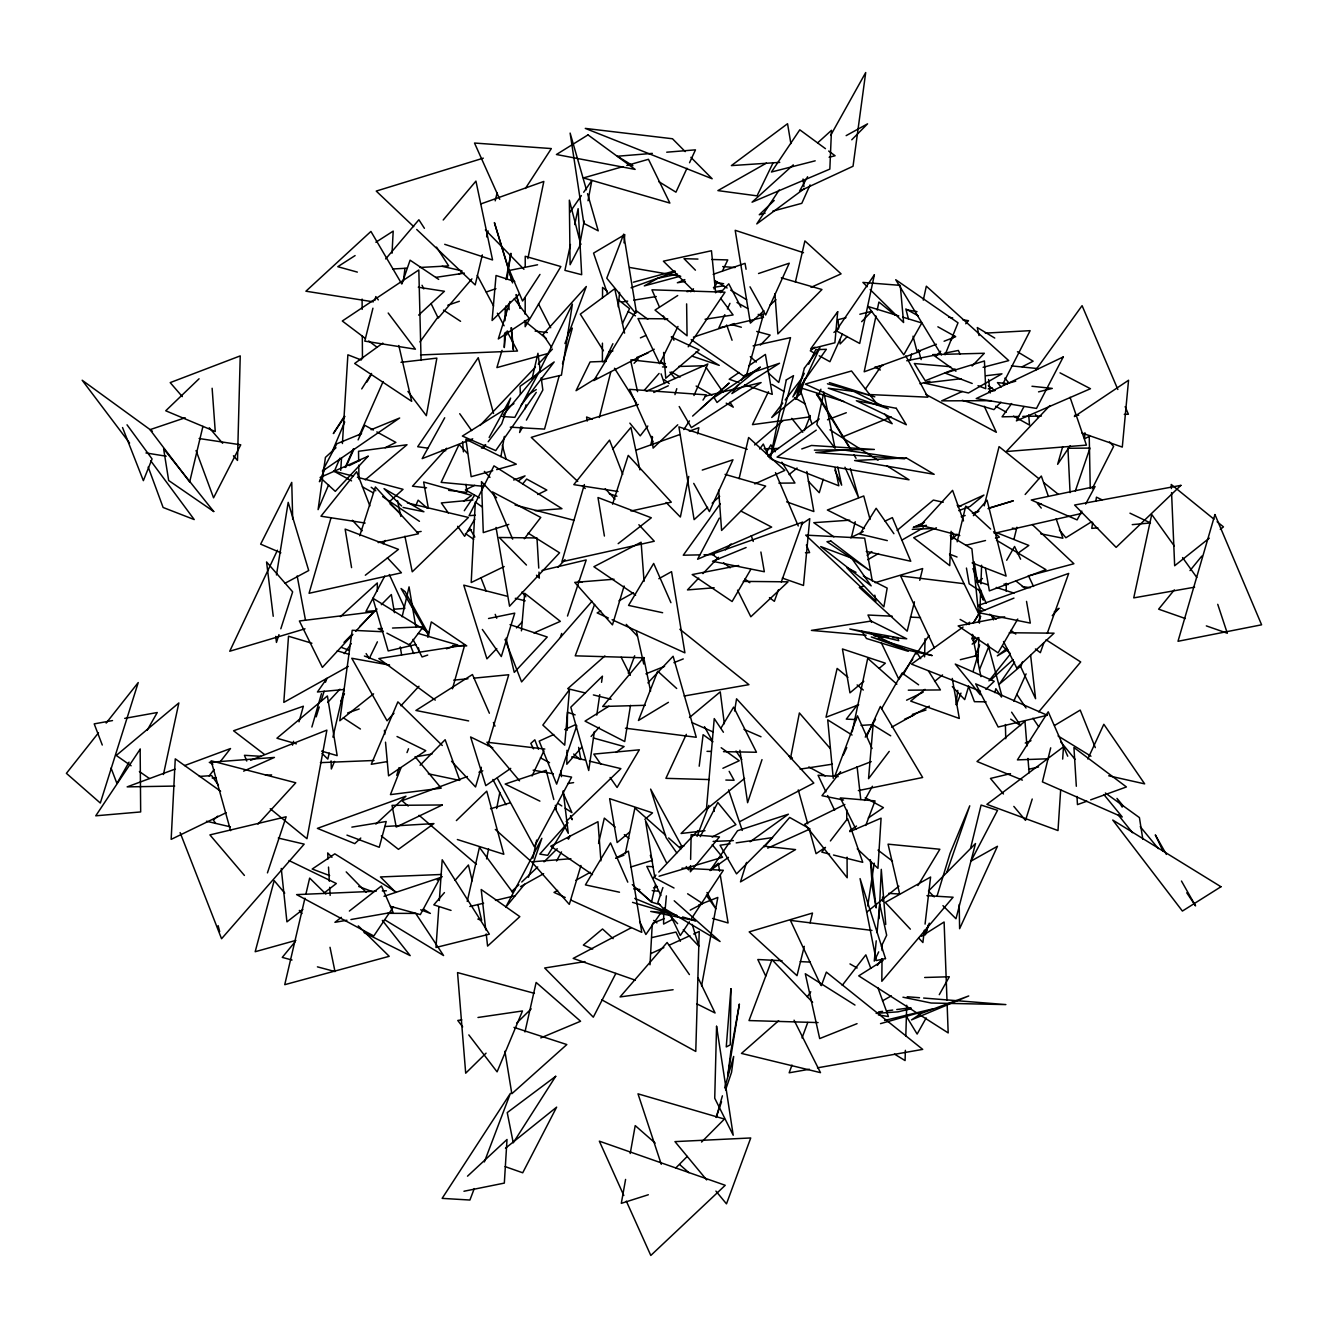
<?xml version="1.0" encoding="UTF-8"?>
<svg xmlns="http://www.w3.org/2000/svg" width="1328" height="1328" viewBox="0 0 1328 1328"><rect width="100%" height="100%" fill="white"/><g stroke="black" fill="none" stroke-linecap="round" stroke-linejoin="round"><path stroke-width="1.5" d="M505.835 316.13L505.835 305.971M525.174 320.513L525.158 326.721L560.848 266.546L525.224 256.271L525.224 266.629M525.174 314.288L525.191 297.721M602.381 361.731L602.431 343.155M602.53 297.754L602.563 287.446L607.311 291.181M882.024 958.716L881.825 981.309L953.089 897.23L926.927 895.653M882.107 950.499L882.157 944.341M882.556 901.231L882.589 897.114M566.99 750.254L566.807 764.264L581.664 747.266M567.255 730.251L567.488 712.24L575.14 714.879M663.784 909.58L663.585 924.072L672.466 919.424M690.51 865.607L690.377 871.782L719.477 836.939L691.141 834.648L690.626 859.415M504.64 333.112L504.275 347.571L505.653 332.282M504.955 320.729L505.271 308.328M924.587 656.862L925.068 638.635M905.381 1050.332L905.082 1060.574L894.508 1054.117M905.812 1035.989L906.725 1005.263M977.906 662.456L978.852 637.639M979.417 623.164L980.678 590.064M980.911 583.855L981.624 565.23M951.147 531.3L949.736 565.612L913.681 537.724L936.406 527.814M878.987 918.777L881.277 869.325L885.743 924.471M392.042 253.2L393.188 231.122L375.874 242.244M649.99 964.792L652.231 924.487M1084.91 432.745L1084.578 438.788L1089.74 436.115M340.748 470.378L341.512 457.994M342.408 443.552L347.886 354.808L361.282 359.988M1060.674 789.728L1058.001 830.564L986.887 804.353L1063.479 746.834L1062.666 759.085M438.871 906.675L435.982 947.462L489.368 934.165L442.207 859.764L439.319 900.55M521.423 630.85L524.676 593.267L560.35 621.355L533.939 632.958M618.25 306.884L619.562 292.426M624.027 242.875L624.774 234.608L593.566 253.117L607.593 294.052M666.39 895.869L665.179 909.033L720.075 941.519L674.209 900.782M876.231 940.805L874.272 961.107L878.704 951.861M877.028 932.688L879.767 904.268L886.672 935.227L881.36 946.316M924.338 930.247L922.894 942.531L918.727 938.083M925.068 924.105L930.596 877.028L885.278 902.409L910.361 929.168M403.43 280.623L404.974 268.372M699.192 766.206L703.11 734.683L712.97 741.788M955.977 704.57L957.737 690.411M594.38 731.529L588.719 770.506L570.808 707.177L602.447 676.151L601.551 682.31M596.77 715.128L599.758 694.61M507.014 279.029L510.882 253.316L506.068 279.577M1092.662 522.535L1091.782 528.378L1097.858 527.814M1095.866 501.071L1096.447 497.17L1102.041 499.826M867.715 905.962L874.239 863.167M630.501 705.351L624.724 741.539L585.034 721.121L608.888 706.197M276.456 574.974L288.193 502.366L308.71 570.525L285.088 583.224M734.583 710.995L736.559 698.81L813.815 783.039L739.663 821.683M500.922 456.633L504.358 436.397M625.588 1179.43L621.305 1203.351L648.33 1194.752M630.219 1153.501L635.216 1125.596L655.169 1143.076M701.582 985.924L717.817 897.429L698.744 904.982M579.589 245.381L584.187 221.046M588.022 200.76L591.84 180.492L583.706 192.245M790.359 759.002L799.39 712.97L830.349 748.66M486.596 858.884L488.604 848.824M496.639 808.553L499.843 792.451M527.88 258.562L543.833 181.438L480.686 203.997M532.877 858.27L536.661 840.093M688.767 476.437L680.368 517.04L666.092 502.449M697.598 433.824L698.86 427.732L689.282 431.152M625.256 853.721L634.9 808.022L665.577 835.229M875.965 315.998L864.179 371.807L920.155 351.356M877.227 310.022L878.904 302.037L895.022 315.101M852.194 731.844L867.715 658.323L896.865 684.169M570.459 244.501L564.915 270.364L581.681 274.713L578.128 208.662L574.725 224.598M163.444 774.523L178.848 702.944L116.25 755.466L131.123 765.791M910.278 359.971L911.572 353.995M923.292 300.145L926.33 286.184L1008.749 360.602L983.102 367.292M427.832 637.324L431.301 621.919L466.742 645.889L452.516 645.591M467.24 901.43L479.425 847.347L512.708 892.383M524.958 1031.972L536.13 982.438L580.585 1021.249L540.795 1037.898M598.546 843.496L604.323 818.114L615.096 827.012M655.484 884.697L651.5 902.193L632.294 884.614M402.135 616.79L409.057 586.86L415.88 627.065M520.991 426.57L519.613 432.513L522.518 427.201M525.108 408.742L526.021 404.791M531.98 379.044L537.94 353.298L540.396 371.657M739.115 478.644L748.627 437.493L784.798 470.427L754.736 483.923M795.389 282.067L804.901 240.916L841.089 273.867L811.01 287.346M329.211 753.109L327.817 759.085L322.04 753.391M332.913 737.14L344.035 689.249M304.942 898.193L284.74 984.679L389.22 956.309L358.278 925.882M305.888 894.159L309.656 878.074L325.858 894.01M202.918 426.388L189.672 481.948L149.998 429.674L185.19 417.772M482.33 254.91L475.192 284.922L416.71 229.478M486.629 236.882L488.057 230.889M495.195 200.86L497.104 192.859M650.703 445.146L652.596 437.144M957.173 541.791L965.722 506.101L990.622 529.075M851.364 537.591L855.232 521.738M970.569 848.277L981.093 805.067L997.527 810.346L970.984 861.125L997.461 846.285L959.613 928.704L959.198 904.501M1050.714 747.83L1042.414 781.877L1122.243 816.986L1103.917 794.592M372.936 308.212L364.785 341.13L415.415 349.198L388.191 313.026M374.861 300.46L375.807 296.592L378.297 299.879M804.27 946.333L797.016 975.682L749.158 931.891L812.504 913.05L810.08 922.844M914.428 601.833L907.173 631.182L859.316 587.391L863.283 586.212M919.756 580.303L922.661 568.55L875.152 582.677M1013.994 539.068L1016.933 527.199M599.36 417.49L610.731 372.106M984.231 505.819L999.071 446.623L1038.928 478.711M804.585 378.596L800.518 393.935L771.717 417.473L782.773 403.131M559.237 375.641L544.53 429.093L510.284 427.184M562.508 363.772L572.318 328.149L568.069 332.647M292.492 745.174L293.588 741.273M299.016 721.801L303.348 706.23L233.562 730.765L264.355 754.354M452.45 688.817L464.651 645.142L378.845 658.555L435.285 700.105M746.402 375.641L763.65 313.856L759.749 315.151M722.399 1095.816L716.19 1117.462L721.536 1101.759M724.64 1087.931L733.67 1056.441L731.562 1072.294L725.553 1089.973M1062.699 446.64L1057.636 464.319L1070.136 445.793M311.881 727.03L321.476 693.681M994.738 692.602L995.867 688.684L1001.495 697.084M330.938 518.103L309.059 593.301L401.438 572.8L387.427 557.793M584.353 484.554L561.91 561.727L654.289 541.243L638.868 524.726M481.367 767.285L475.54 786.973L451.537 761.259M487.774 745.622L508.74 674.74L474.096 678.143M502.034 350.31L496.888 367.607L548.514 353.348M506.615 334.955L507.761 331.104M396.74 775.32L399.031 767.634M823.26 479.225L819.26 492.721L808.254 481.168M968.71 686.144L964.709 699.624L952.325 686.642M973.275 670.74L977.84 655.335L960.327 659.684M624.11 585.997L612.457 624.89L574.758 582.378L614.034 579.224M580.967 865.474L569.314 904.385L531.615 861.855L570.891 858.701M674.973 394.615L676.782 388.689M928.172 925.184L925.234 934.895L929.268 923.159M937.037 896.101L950.035 853.439L969.755 805.814L946.814 872.313M509.935 301.489L498.299 338.972L529.308 318.454L514.285 298.85M316.197 716.838L319.251 706.961M321.094 701.051L324.165 691.174M746.568 862.42L740.493 881.892L795.555 849.588L763.899 846.168M1032.221 799.024L1025.515 820.389L1013.828 806.411M1022.411 661.958L1021.249 665.627L999.237 684.252L1014.609 662.141M278.963 634.635L276.456 642.42L275.726 636.378M280.822 628.791L292.658 591.84L266.563 561.96L273.236 616.275M359.739 535.732L375.392 486.944L418.469 533.756L378.148 542.588M612.573 504.175L628.244 455.371L671.321 502.183L630.999 511.014M267.443 872.878L286.167 816.77L209.907 834.897L244.418 875.451M560.383 637.324L561.678 633.456M567.488 616.043L586.212 559.951L542.056 570.442M762.006 759.616L747.598 802.693L739.928 750.27M662.921 887.552L657.808 902.675L677.612 923.674M1075.315 491.061L1089.956 448.084L1067.928 448.283L1070.069 492.638M402.218 283.096L410.086 260.188L438.688 279.395M576.8 725.735L556.648 784.134L539.185 741.124L553.776 734.517M528.428 877.293L541.857 838.333L505.669 907.323L524.577 884.265M325.509 682.194L326.854 678.359M778.507 589.732L774.357 601.335L769.443 597.617M781.279 582.013L802.71 522.087L712.157 554.174L718.714 559.138M1043.791 643.018L1040.339 652.679L1035.425 648.96M1047.261 633.356L1068.691 573.43L978.138 605.518L984.695 610.482M628.244 673.196L634.684 655.766M792.003 1065.056L789.147 1072.808L809.383 1069.256M802.029 1037.948L807.756 1022.46M821.351 985.658L826.365 972.113L922.694 1049.386L817.467 1067.828M564.948 343.537L586.312 286.499L542.969 334.59L551.651 347.471M594.612 604.423L575.223 655.833L644.279 657.825M474.262 1188.61L469.913 1200.031L442.141 1198.371L510.417 1093.326L484.371 1161.934M697.1 836.358L708.853 805.399M865.723 825.468L875.052 800.884L840.325 797.929L856.062 829.436M956.475 704.67L960.974 693.116M975.167 656.53L979.649 644.976M400.973 767.883L390.432 794.625L441.228 788.168L415.05 756.645M406.999 752.594L408.509 748.76M971.714 638.967L973.225 635.182M978.47 621.936L980.711 616.275M804.336 430.621L810.362 415.564M818.646 394.864L820.92 389.204M979.732 669.113L988.962 646.072M945.088 354.759L958.019 322.804L895.719 279.727L941.436 355.008M324.962 468.651L319.417 481.715L323.517 474.66M332.066 451.852L344.716 421.972M328.597 484.903L318.089 509.637L325.426 457.396L335.984 447.768M334.241 471.573L339.885 458.243M334.54 761.392L331.336 768.978L331.07 760.894M415.681 505.868L418.137 500.175L427.317 508.226M693.963 395.528L707.841 363.955L646.271 391.262M345.18 467.439L353.431 448.764M359.207 435.7L383.111 381.568M345.712 467.373L353.978 449.063M358.112 439.9L364.719 425.259L373.367 430.023M724.822 314.686L718.846 327.9L763.517 317.309L758.205 314.354M727.395 309.009L729.952 303.348M810.08 184.924L801.797 203.333L772.813 211.119M842.317 334.224L829.917 361.714L819.21 355.771M1013.762 701.167L1026.096 673.877M866.703 736.376L880.348 706.496L922.645 777.494L858.336 790.592M686.991 168.258L675.952 192.178L658.738 181.604M689.531 162.73L695.474 149.848L666.722 152.205M1087.798 759.002L1103.834 724.275L1144.653 783.869L1108.697 775.801M686.327 734.351L665.909 778.341L709.301 779.569M843.346 754.935L846.783 747.614M277.452 550.207L229.744 651.235L305.025 628.808M604.124 362.162L612.889 343.72M622.517 323.418L629.522 308.644L618.416 299.912M532.03 775.984L543.949 750.851M713.933 288.89L717.386 281.652M722.565 270.779L727.761 259.923L711.858 259.475M340.931 701.051L344.45 693.697M772.78 163.444L757.06 195.863L717.9 190.601L766.405 163.128M768.431 391.743L752.461 424.645L809.748 416.892M804.287 373.301L792.849 396.906L826.348 349.297L815.741 349.679L808.702 364.204M377.401 641.822L369.234 658.555L366.13 653.592M677.977 326.439L659.717 363.656L637.971 318.571L667.735 318.853M539.799 370.379L572.385 304.129L561.445 375.16L542.106 379.625M1092.18 488.737L1113.611 446.424L1109.494 441.892M700.254 836.657L717.801 802.494L735.911 824.638L712.123 837.055M1002.922 383.842L1030.146 330.655L985.31 333.129M615.86 973.407L593.301 1017.182L544.679 967.996L584.984 961.588M719.344 518.086L697.615 559.254L771.651 527.1L741.223 511.23M1023.971 406.551L1016.401 420.876L1090.454 388.722L1060.026 372.853M384.755 576.07L365.947 611.461L376.189 610.648M975.2 642.885L978.072 637.506M1081.839 511.114L1077.108 519.895L1031.275 499.992L1095.069 486.563L1085.623 504.092M485.251 444.631L483.292 448.2L485.749 444.963M489.152 437.46L510.649 398.101L501.669 423.914L488.189 441.726M526.386 420.113L542.837 390.017L541.21 377.766M556.548 860.992L561.512 851.912M568.467 839.196L570.459 835.578L567.521 838.483M444.714 417.772L422.171 458.625L472.718 438.821M864.561 800.469L872.396 786.259M807.59 176.74L799.572 191.099L853.041 166.249L865.707 72.542L830.631 135.423M926.18 1017.945L917.133 1034.064L906.642 1016.767M939.278 994.672L949.337 976.761L924.67 977.491M129.032 762.172L116.93 783.454L111.071 768.082M147.176 730.251L157.252 712.522L124.716 718.382M765.874 453.562L770.887 444.814L775.27 451.752M903.289 674.508L916.337 651.733L920.719 658.671M1006.69 560.267L1014.575 546.489L1020.601 559.204M865.242 737.123L875.484 719.328M881.626 708.637L902.11 673.047L918.627 684.833M750.768 569.463L732.11 601.518L692.187 574.576L738.717 565.496M1017.779 619.031L998.092 652.861L958.169 625.92L1004.698 616.839M366.893 382.066L370.944 375.193M474.743 519.198L464.634 536.313L457.645 526.303M980.612 610.814L973.308 623.048L980.911 610.88M720.855 728.325L733.62 707.094L756.479 752.262L723.494 751.648M917.93 885.56L939.859 849.256L888.05 844.16L899.62 893.877M344.251 416.394L333.345 433.575L344.915 416.428M361.731 388.905L371.541 373.45M525.407 188.476L551.352 148.57L474.511 143.042L499.776 199.349M683.804 429.575L689.448 420.893M702.993 400.077L706.38 394.864L629.538 389.336L653.11 441.892M539.981 274.415L522.568 301.041L509.471 270.414L537.558 264.787M689.365 921.798L680.301 935.543L669.727 913.697M691.639 918.362L723.345 870.255L681.978 868.163M383.111 543.783L385.319 540.446M779.204 189.97L756.777 223.917L804.187 188.692M464.285 510.716L474.511 495.41M393.287 907.024L373.799 935.974L296.609 894.607L376.189 891.221M688.203 346.791L725.022 292.193L651.932 289.819L659.286 306.619M865.408 389.087L881.742 365.283M912.801 659.07L898.857 679.305L881.194 642.569M916.287 654.007L929.069 635.448M807.291 996.813L810.777 991.767M569.745 212.397L581.382 195.598M664.382 907.738L645.873 934.514L639.598 921.483M536.246 392.407L495.726 450.607L462.393 436.065L513.936 403.646M326.754 678.641L317.442 691.988L343.753 689.531M344.234 653.625L351.223 643.632M737.82 385.17L731.894 393.586L779.536 363.258L744.942 375.06L741.389 380.123M720.291 503.76L683.273 555.204L699.839 554.872M759.716 448.997L763.301 444.033L768.978 457.363M1011.621 403.546L1002.076 416.826L1018.642 416.494M1035.508 370.363L1082.088 305.656L1117.844 389.486M419.963 341.927L438.19 316.778M972.893 640.76L975.333 637.457M877.36 965.39L882.24 958.766M889.229 751.399L868.545 778.689L873.094 724.939L890.706 735.812M520.759 405.787L554.191 361.946L520.061 386.332L520.344 394.117M825.485 847.347L821.8 852.128L829.602 854.07M830.398 840.956L847.579 818.612L862.752 862.32L833.503 855.033M524.311 538.77L540.778 517.439L492.489 491.924L512.674 539.168M785.23 399.944L802.427 377.633M840.591 771.618L821.982 795.704L843.562 800.02M647.832 426.006L640.229 435.85L629.837 423.134M842.234 985.359L865.856 954.849L870.803 968.344M857.39 704.886L846.301 719.129L856.427 719.56M209.11 775.95L214.14 769.493M220.448 761.442L230.524 748.544L184.575 765.575M98.471 732.824L66.4 773.344L100.314 803.042L138.228 682.559L106.157 723.096M988.928 680.882L1010.11 654.322M1174.334 589.881L1158.63 609.17L1185.34 618.533M1190.021 570.575L1201.79 556.1M522.767 483.807L526.685 479.043L546.804 490.065L537.757 494.497M295.115 941.751L282.266 957.388L292.027 960.028M503.395 414.884L539.467 371.325L514.799 417.374L502.1 416.444M443.203 220L475.939 181.106L492.572 259.973L444.714 244.319M612.623 449.179L630.949 427.4L639.913 469.863M1038.762 711.858L1080.693 661.958L1046.066 639.797M385.684 258.91L418.884 219.767L424.412 228.316M471.938 278.863L438.207 318.106L431.019 303.514M764.347 846.849L789.662 817.45L810.063 828.954L767.717 848.144M444.448 892.582L433.808 904.849L451.039 910.41M455.106 880.315L468.419 864.993L472.204 880.796M592.039 601.269L521.589 681.928L505.005 639.465M644.229 390.366L659.053 373.45M591.109 736.459L599.21 727.196M1025.15 494.481L1041.318 476.022L1048.058 495.46M952.89 538.803L956.99 534.171M973.407 515.662L987.086 500.224L1006.093 576.07L972.129 562.873M446.706 448.233L412.493 486.197L426.57 487.808M257.981 824.124L295.779 782.773L211.135 760.811L230.591 830.664M558.026 567.288L565.014 559.636M936.489 355.804L940.672 351.223M950.416 340.549L954.6 335.967M965.738 323.766L968.51 320.712L962.568 319.666M690.726 291.795L693.482 288.79M352.899 634.352L322.389 667.403L299.381 620.989L373.699 611.826L355.672 631.348M327.667 702.479L339.968 689.166M393.984 713.269L387.046 720.789L351.771 658.256L389.619 665.129M400.923 705.766L418.967 686.244M1052.257 615.611L1059.014 608.29L1054.133 612.059M634.07 363.341L638.187 358.925M720.54 292.641L728.773 283.81L740.908 307.15M1000.914 402.168L993.908 409.605L962.285 400.309M647.881 682.907L673.113 656.231L696.254 737.272L625.455 728.209M653.127 878.007L655.932 875.052M658.738 872.081L697.964 830.548M480.055 425.491L535.416 367.092M538.255 364.088L552.448 349.115M698.727 578.062L687.472 589.914L714.182 587.773M702.96 573.613L718.431 557.295M725.47 549.875L731.097 543.932M1049.9 405.571L1006.275 451.537L1086.42 445.112L1070.069 397.321M496.788 648.545L486.928 658.854L463.754 585.133L507.346 596.272M516.509 627.928L522.153 622.035M972.096 366.03L984.33 353.265L932.721 354.609L955.944 371.226M847.297 336.532L840.126 343.952L839.777 339.902M861.656 321.691L871.716 311.3L859.83 314.238M760.363 345.081L770.157 335.071L756.711 331.419M420.096 765.26L445.146 739.713L459.787 780.416L428.297 773.809M343.985 642.403L351.156 635.149M359.772 626.451L377.003 609.054M381.302 604.705L391.345 594.562L394.433 612.673M851.763 139.789L867.566 123.836L846.152 135.639M675.819 1167.926L687.257 1156.422M701.566 1142.063L724.441 1119.056L638.004 1093.84L661.278 1164.291M972.162 644.163L977.823 638.536M544.015 861.855L557.229 848.708M706.745 808.271L681.081 833.486L704.985 830.714M486.065 1053.17L465.696 1073.19L457.546 972.594L534.42 993.327M516.625 1023.158L531.183 1008.848M519.248 294.135L492.09 320.513L496.041 275.494L514.749 281.553M456.367 820.588L486.762 791.156L503.843 854.286L457.363 839.528M566.176 821.551L620.906 768.63L589.4 761.127M985.857 689.365L994.224 681.297L955.264 664.066L980.28 694.743M199.067 378.779L165.734 410.784L215.252 431.517L212.131 388.257M774.224 200.445L759.284 214.754L765.077 213.194M677.745 424.794L653.11 448.1L651.766 436.348M518.866 884.747L511.612 891.586L515.164 889.611M521.755 882.008L537.707 866.952M467.522 1176.176L507.014 1139.49L504.325 1183.099L463.953 1191.249M360.784 838.051L354.775 843.629L317.409 828.373L405.953 796.202L375.841 824.107M418.635 315.118L444.432 291.28L418.287 287.23M763.932 310.719L750.386 323.102L735.197 230.308L803.506 252.702M769.941 305.224L775.95 299.713M692.618 416.096L729.155 383.028L700.503 409.007M707.641 507.296L694.112 519.663L678.907 426.869L747.232 449.262M712.157 503.163L719.676 496.29M990.871 679.936L1013.098 659.618M340.333 616.673L377.301 582.959L377.335 590.96M389.386 501.702L403.065 489.318L357.381 477.25M793.281 164.871L752.046 202.188L829.834 169.104L831.477 130.327L817.733 142.777M217.726 816.139L213.343 820.04L215.651 823.41M604.871 655.949L567.703 688.684L585.465 693M778.656 1020.684L741.472 1053.419L820.488 1072.642L794.061 1020.186M754.636 444.98L782.956 420.661M365.25 479.823L407.015 444.747L358.527 451.288L358.676 461.214M867.134 555.502L871.865 551.552M897.097 530.436L933.368 500.075L943.262 502.233M629.455 832.224L617.138 842.55L609.618 798.659L652.546 812.885L644.844 819.343M863.798 681.247L849.953 692.851L842.433 648.96L885.361 663.187L879.202 668.349M710.447 869.857L718.332 863.25L719.643 871.218M689.481 717.535L720.257 691.855L724.341 723.743M789.114 474.577L797.082 468.037M925.018 689.332L910.693 701.118L959.314 718.465L952.259 678.425M934.563 681.48L942.531 674.939M744.61 778.407L706.43 809.3L714.248 718.581L723.428 732.243M866.769 912.07L898.907 886.158M505.47 1148.239L556.648 1107.137L522.717 1172.79L505.121 1166.598M373.583 693.847L339.785 720.772L352.219 630.285L382.663 631.746M1209.293 538.155L1174.666 565.745L1171.562 492.605M1220.299 529.391L1223.453 526.884L1217.112 521.738M341.329 917.333L334.922 922.329L346.94 920.238M349.364 911.058L381.451 885.992L393.005 912.17L350.941 919.54M365.333 575.223L398.483 549.36L345.131 529.092L351.571 567.62M618.167 543.65L651.334 517.787L597.982 497.519L604.406 536.047M814.994 347.139L810.263 350.824L813.848 352.8M833.918 332.432L838.649 328.746M302.867 909.497L286.931 921.864L281.254 868.462M323.6 893.412L336.349 883.518L289.039 860.561M1007.039 648.379L997.311 655.883L1007.869 649.691M518.534 480.869L525.058 475.872L513.654 479.989M463.555 501.237L471.639 495.394L423.632 481.998L428.363 508.375M616.026 752.395L624.094 746.552L593.367 737.986M382.813 343.105L354.676 363.457L411.68 401.322L398.815 345.496M767.717 456.002L819.26 418.918M963.049 627.032L911.506 664.116L980.446 691.207M966.369 624.625L969.689 622.234M728.441 857.373L710.115 870.57L737.538 830.73L788.417 814.197L750.088 841.786M982.438 578.527L977.458 582.079L974.138 561.761M1017.231 553.71L1028.835 545.443L996.249 532.511M437.211 880.115L442.224 876.629M510.716 768.381L485.782 785.645L470.61 736.974L492.854 747.863M739.098 372.471L729.221 379.227L739.015 382.663M748.959 365.698L765.393 354.41L772.282 394.366L744.875 384.738M816.239 430.156L777.063 457.081L909.033 479.806L886.672 465.68M824.489 847.945L816.073 853.688L809.399 829.784M849.754 830.664L856.494 826.066M868.28 817.998L883.435 807.64L865.242 797.713M481.5 448.117L484.869 445.859M801.299 524.311L809.765 518.634L803.49 585.465L782.358 578.112M1074.369 416.594L1128.551 380.256L1122.293 447.088L1081.955 433.044M355.107 255.574L337.793 266.696L357.348 272.107M677.712 295.53L655.019 310.088L687.057 335.785L686.626 303.88M883.12 960.476L858.718 975.864L948.175 1032.902L947.13 1004.151M921.449 936.29L944.108 921.997L946.98 1000.034M527.697 394.997L536.28 389.585M1091.782 521.638L1065.869 537.757L1059.395 529.955M596.853 377.799L576.053 390.698L590.097 361.93L606.332 361.316M668.416 702.329L638.453 720.473L657.725 671.204L676.682 688.485M1054.548 725.47L1080.212 710.098L1095.301 747.614M867.732 559.719L878.505 553.527M901.845 540.131L923.392 527.764M882.456 1000.864L891.32 995.851M458.658 274.265L462.21 272.273M348.318 666.407L283.81 702.396L288.508 636.245L311.914 643.233M520.51 886.623L543.617 873.724M891.652 727.213L929.351 706.181M600.804 610.897L597.168 612.905L608.373 618.018M618.948 600.837L633.456 592.786M658.854 578.709L671.553 571.654L684.916 652.861L612.108 619.711M557.644 890.391L554.025 892.399L565.23 897.496M575.788 880.315L590.313 872.28M615.711 858.187L628.41 851.148L641.773 932.339L570.824 900.052M631.016 927.874L573.198 958.401L635.282 980.18M690.245 910.112L702.678 903.588L687.622 893.777M654.239 349.231L593.782 380.588L636.195 310.702L647.815 319.235M1022.145 366.777L1033.134 361.216L1017.431 351.737M349.281 465.597L360.037 460.235M385.12 447.752L395.86 442.407L376.837 431.915M844.857 804.469L804.718 824.223L847.198 877.758L847.048 857.158M474.66 485.351L465.431 489.883L479.491 497.834M504.159 566.558L471.208 582.527L475.308 502.017L482.014 506.815M226.109 812.736L171.163 839.362L175.263 758.836L220.614 791.239M906.592 700.188L923.143 692.203M850.468 537.74L863.217 531.615M885.079 521.107L892.366 517.605L910.759 561.246L866.254 551.419M653.774 392.49L668.299 385.801M722.897 768.281L739.231 760.745L721.17 747.714M924.454 522.336L913.299 527.448L922.761 523.946M957.903 506.997L983.932 495.062L970.087 506.433L958.733 510.633M650.803 953.604L663.851 947.628M669.428 945.071L689.913 935.709M693.648 933.999L699.225 931.443L695.772 1051.444L601.684 999.768M962.302 391.461L941.635 400.857L991.169 400.674M564.715 729.57L575.655 724.607M612.54 350.393L608.822 352.053L612.839 351.057M640.411 337.893L645.989 335.386M243.622 771.136L274.431 757.425L209.293 762.355L212.895 764.181M904.534 719.212L913.813 715.161M849.82 831.677L881.078 818.164L877.941 868.313L857.241 848.791M684.816 279.594L677.346 282.764L685.397 281.403M841.57 437.344L891.287 416.942M746.12 547.518L712.538 561.296L764.33 571.754L760.894 552.016M1013.961 598.098L978.52 612.656L1030.312 623.098L1026.527 601.401M361.565 433.625L336.797 443.801L322.389 471.158L399.662 418.005L371.093 429.724M1025.249 743.066L1030.993 740.709M636.726 357.481L648.047 352.933M645.923 673.827L664.581 666.374M673.927 662.639L683.256 658.92M857.041 1023.656L819.691 1038.579L805.299 973.739L854.983 1005.064M955.015 368.918L925.267 380.754L914.345 363.523L950.665 366.727M250.577 760.33L326.887 730.118L306.967 838.715L270.215 808.719M652.961 923.126L664.398 918.578M936.389 344.234L917.117 351.754L913.017 336.2M944.092 341.23L955.662 336.714L937.867 326.804M871.234 761.625L835.013 775.668L857.49 715.825L872.081 748.511M858.701 704.786L826.016 717.236L837.138 668.416L847.911 677.313M616.275 858.137L623.961 855.215M827.51 419.764L846.301 412.726M175.014 769.128L127.156 786.873L174.682 786.076M467.406 776.498L402.019 800.734L408.227 806.046M478.943 772.232L482.794 770.804M631.066 287.794L675.255 271.825M1086.885 801.216L1077.473 804.602L1076.958 796.451M1090.653 799.854L1126.426 786.956L1073.937 747.515L1076.327 786.259M635.714 450.292L679.72 434.571M801.763 448.947L811.491 445.461L874.355 449.445L814.396 450.142M653.559 887.868L657.443 886.506M447.785 305.241L459.339 301.273M486.297 291.994L495.925 288.691M713.169 274.315L745.041 263.342L746.087 269.269M347.637 712.953L359.191 708.969M758.537 273.518L789.247 263.21L765.675 314.985L750.005 286.815M702.263 470.079L732.973 459.787L709.401 511.546L693.731 483.392M427.699 655.069L422.072 656.962L412.991 639.366M446.474 648.778L457.745 644.993L418.303 633.439M693.432 337.129L726.582 326.14M730.483 324.845L734.384 323.551M467.622 531.084L471.523 529.789M384.008 896.3L440.265 877.609L420.345 914.594L390.399 906.327M508.773 524.411L483.276 532.611L481.483 481.616L496.589 497.768M912.336 714.398L926.014 710.015M961.19 516.758L965.157 515.513M973.075 513.04L979.002 511.18M988.895 508.076L1013.314 500.805L987.999 508.624M483.309 158.148L376.222 191.083L413.705 226.623M638.336 404.442L531.25 437.377L577.73 481.45M972.411 513.438L978.255 511.629M630.966 866.952L652.098 860.444M490.53 808.802L509.919 802.876M659.086 876.231L722.565 857.257L712.256 844.724M622.849 166.647L583.44 177.935L669.86 203.068L648.462 159.294L626.783 165.502M988.181 388.921L992.116 387.826M1003.935 384.506L1015.737 381.169M295.895 940.39L255.175 951.728L274.182 880.613L284.756 893.146M492.754 470.71L471.158 476.686L465.896 439.269L516.293 464.169L496.672 469.614M633.406 282.2L674.923 270.879M679.704 276.357L644.296 285.902L657.775 278.316L677.529 274.116M1028.768 575.788L1073.92 563.736L1032.254 524.543M919.989 383.775L929.849 381.202M815.193 160.821L771.435 172.009L799.788 129.812L825.452 148.67M829.12 157.268L835.08 155.741L828.672 151.027M1038.546 391.86L1052.291 388.407L1031.972 386.265M845.969 317.691L838.051 319.65L838.748 327.75M705.151 396.192L761.127 382.564L691.373 427.616L679.189 406.534M965.672 545.343L985.509 540.529M995.436 538.139L999.403 537.176L993.543 531.764M1010.508 773.643L990.456 778.44L1003.437 793.978M1028.553 769.327L1038.579 766.937M884.548 1020.468L932.704 1008.898L880.514 1023.639M469.83 906.509L483.624 903.223M495.46 900.401L515.164 895.719M911.406 1008.699L897.944 1011.853L876.131 1013.364M415.83 644.528L388.191 650.936L372.853 598.231L428.994 632.593M651.899 937.568L675.952 932.057L680.401 941.253M994.257 533.308L1081.988 513.355M753.109 345.861L790.525 337.627L778.772 382.481L768.281 372.952M488.538 618.499L514.749 613.138L501.303 656.547L482.346 629.455M882.854 365.515L874.903 367.092L880.348 370.014M906.709 360.751L940.49 354.012M944.457 353.231L958.368 350.459L960.094 354.178M680.069 846.716L683.97 845.969M112.515 720.573L94.205 723.876L102.273 745.025M1194.619 587.175L1133.747 597.882L1151.725 514.484L1174.267 545.974M684.169 696.005L748.926 684.65L679.87 629.256M916.469 527.05L926.463 525.324M387.461 761.558L371.259 764.297L397.885 701.865L442.274 745.489M415.797 756.777L431.998 754.038M715.709 291.496L721.602 290.517M351.854 827.128L386.216 821.501L379.244 847.281L346.957 835.113M988.713 391.544L994.755 390.565M417.191 532.096L421.142 531.449M567.687 783.57L573.596 782.607M621.554 302.103L627.679 301.124M633.805 300.145L656.264 296.542M686.908 291.645L693.033 290.666M713.451 287.396L723.66 285.769M800.103 769.144L832.39 764.164M705.068 319.251L733.106 314.952L720.672 298.352M435.7 277.386L464.352 273.136M730.134 843.761L720.042 845.239L736.525 873.874L772.547 837.586L736.193 842.882M461.812 1019.854L457.762 1020.452L462.675 1026.876M477.98 1017.48L522.485 1010.957L497.087 1071.862L468.817 1034.91M673.113 989.725L620.076 996.93L667.121 942.482L689.398 974.569M878.555 1011.886L882.605 1011.372M886.639 1010.84L892.715 1010.077M896.765 1009.546L910.925 1007.736M961.157 378.696L924.421 383.078L968.477 392.972L1001.959 373.815L985.642 375.774M401.006 362.328L436.862 358.112L426.338 415.681L407.928 391.445M453.711 680.152L467.971 678.741M473.017 499.959L441.328 502.93L448.316 512.94M1132.236 524.643L1150.446 522.95L1129.962 513.172M652.347 153.384L617.42 156.239L632.908 165.751M394.615 609.187L404.841 608.373L389.303 574.526M475.258 515.214L469.066 515.679L493.966 465.862L561.96 508.674L535.118 510.699M849.737 520.178L813.798 522.684L833.884 536.861M779.752 162.381L731.379 165.602L787.554 123.72L790.874 143.573M199.349 776.432L211.683 775.602L218.456 785.213M861.075 725.403L873.044 724.623M384.755 826.514L433.941 823.576L398.45 849.339L381.302 835.91M392.905 268.97L407.364 268.173M419.748 267.492L448.665 265.899L436.53 247.108M212.148 777.959L216.248 777.743M265.484 775.22L271.642 774.905M912.253 529.341L933.816 528.444M382.315 890.955L386.382 890.773M420.544 354.925L517.505 351.04L506.964 331.22M382.298 628.459L378.198 628.625L383.427 631.348M392.524 628.044L423.234 626.799L409.555 645.01L386.913 633.174M320.397 762.637L374.031 760.479M713.136 841.421L733.388 840.591M441.494 874.471L380.472 876.945L395.744 892.383M1048.091 758.786L1017.431 759.882L1048.224 711.791L1067.729 756.196M662.489 366.943L666.54 366.827M678.674 366.478L704.985 365.731M645.292 705.301L602.68 706.496L643.665 657.443L650.571 691.174M1022.776 416.411L1041.418 416.029M1074.551 415.349L1078.701 415.266M1124.268 414.353L1128.402 414.253L1125.165 406.634M764.181 448.748L778.457 448.466M703.989 554.772L714.348 554.573M805.465 552.714L809.615 552.631L806.362 545.011M778.905 483.143L794.974 483.027L781.843 462.177M908.302 690.178L940.423 689.946L928.388 670.839M387.925 913.315L415.714 913.415L443.569 955.546L384.456 919.607M743.282 581.398L788.068 581.83L750.818 616.773L737.521 590.163M1009.263 632.742L1054.05 633.174L1016.783 668.117L1003.503 641.524M986.106 701.848L974.42 701.682L968.61 686.377M707.011 751.333L711.144 751.416M697.947 259.076L684.02 258.678L695.424 270.182M725.835 780.051L734.102 780.283L729.155 771.336M818.065 1022.577L749.009 1020.568L771.966 959.629L812.636 1002.358M868.097 394.482L927.89 397.172L905.762 355.838M892.2 616.209L867.964 615.013L871.5 622.367M910.394 617.105L920.487 617.603M782.043 960.708L757.807 959.513L765.741 976.047M800.236 961.605L810.329 962.103M653.011 866.703L646.802 866.387L660.912 895.504M888.664 893.362L898.741 893.976M260.769 756.313L244.435 755.3L246.759 761.027M838.151 776.598L818.048 775.253L825.9 791.837M722.714 266.579L735.098 267.526M907.19 996.747L919.524 997.726M923.641 998.058L1005.877 1004.582L931.144 1003.022L902.957 997.195M1041.451 503.777L1037.384 503.412L1041.268 508.093M866.171 635.232L811.408 630.402L871.135 621.056L906.742 638.801L892.549 637.556M874.289 635.946L888.482 637.191M669.395 913.116L650.72 911.44L695.739 920.835L682.575 916.967M633.738 888.93L639.897 889.494M652.214 890.623L658.373 891.188M483.641 486.314L441.145 482.363L459.04 444.515L467.473 453.479M1011.471 365.881L1038.23 368.636M1007.603 383.676L997.444 382.597L1001.163 386.996M630.866 359.838L665.428 363.673M448.665 490.347L466.742 492.422L466.078 484.305M535.118 331.104L547.385 332.531M544.812 749.058L486.911 742.219L519.547 780.831M963.779 583.673L900.583 575.904L934.331 647.865M871.981 930.413L790.426 920.404L820.704 984.978M1004.001 584.054L1008.052 584.619M1022.245 586.578L1030.345 587.706M427.749 448.15L417.689 446.723L478.246 357.697L493.551 413.44M441.809 450.142L445.826 450.707M199.1 438.522L240.75 444.814L213.559 497.817L196.063 450.557M618.001 491.493L573.812 484.637L609.535 440.116L622.732 474.345M365.167 523.049L320.961 516.21L356.684 471.689L369.881 505.918M373.351 301.838L305.921 291.214L370.927 231.437L401.836 284.043M145.964 452.948L166.199 456.218M878.372 1014.891L888.432 1016.551L877.858 987.634M629.621 267.459L680.733 276.29M715.477 282.3L723.66 283.727M907.107 309.905L917.017 311.648M948.707 317.226L952.674 317.923M533.126 770.14L553.378 773.809M559.453 774.921L571.604 777.112L534.288 846.65L497.319 778.258M468.651 720.921L415.913 710.463L472.453 674.541L489.385 713.236M1012.351 528.079L1016.385 528.893M1040.654 533.773L1062.898 538.238L1056.142 518.8M403.081 507.445L423.931 511.778L384.024 488.604L401.62 506.001M662.639 612.723L628.559 605.402L653.675 563.454L670.939 602.68M619.495 892.217L585.416 884.896L610.531 842.948L627.779 882.157M957.123 505.254L961.09 506.117M442.091 266.314L461.995 270.829M578.311 581.232L582.295 582.162M206.471 821.235L230.408 826.846M278.282 838.068L304.195 844.127L221.56 938.747L180.11 832.59M887.32 540.612L859.897 534.088L876.148 508.292L893.91 533.707M407.397 502.93L468.452 517.455L412.244 571.82L404.891 536.197M571.671 756.91L585.449 760.18M593.367 694.926L611.146 699.258M515.281 598.297L525.191 600.837M515.115 505.022L574.161 520.327M959.812 535.582L920.553 525.241L952.591 490.347L963.497 520.941M353.397 476.204L333.527 470.959L351.555 480.885M317.425 966.85L335.005 971.565L330.008 947.296M731.761 324.63L741.356 327.236M827.444 383.775L874.82 396.823L829.402 382.613M781.329 277.818L821.966 289.521L777.876 333.892L774.921 293.687M725.055 474.378L765.675 486.098L721.602 530.453L718.647 490.248M296.36 743.829L276.921 738.219L327.402 695.938L337.163 755.632L321.625 751.133M712.555 918.461L728.093 922.96L720.291 875.202M632.543 902.376L676.931 915.324M659.817 904.6L652.048 902.276L636.261 888.714M337.279 650.82L348.982 654.322M898.774 315.915L868.064 306.502L903.804 354.808L921.815 322.97L902.608 317.093M801.315 388.042L843.911 401.571M988.364 584.901L976.495 581.1L986.189 603.261M996.266 587.424L1014.044 593.118M477.848 919.076L481.666 920.304L477.881 904.501M513.986 1027.391L566.84 1044.555L511.828 1093.741L504.906 1051.261M609.303 493.734L616.956 496.24M510.018 624.658L547.252 637.008L514.268 672.4L506.051 638.17M692.17 356.17L719.261 365.383L696.088 351.688M1206.322 625.886L1227.304 633.24L1217.743 604.323M786.641 501.835L813.865 511.546L806.81 471.506M341.578 647.466L349.181 650.322M364.403 656.032L389.137 665.328M329.643 875.584L312.213 869.027L334.822 853.854L395.628 891.769M358.693 886.49L372.255 891.586M420.677 909.796L430.372 913.432L423.416 909.099M972.212 383.477L945.154 373.068L984.43 360.967L985.741 388.689L978.022 385.701M949.487 554.075L957.04 557.013M771.8 459.455L838.831 485.799L835.08 467.672M592.338 419.266L586.578 416.992L587.242 421.059M1022.394 780.117L976.993 761.492L1024.95 721.287L1026.959 746.054M634.751 898.425L674.01 914.544M592.686 949.055L583.341 945.071L602.53 928.986L613.121 938.647M280.855 552.797L260.653 544.148L291.745 482.396L292.708 519.331M743.962 729.354L760.994 736.758M692.071 722.615L712.87 731.844M671.254 336.93L699.175 349.961L665.76 378.248L663.602 352.435M869.076 632.427L908.269 651.318L866.454 638.486L861.673 630.949M539.898 801.133L505.171 784.051L546.157 770.306L553.809 799.489M397.022 736.509L425.79 750.669L388.573 775.851L385.518 742.186M864.462 528.527L827.377 510.018L863.748 495.975L870.056 519.447M696.669 1003.769L715.078 1012.982L698.179 978.039M364.071 932.588L410.186 955.629L382.348 920.387M856.012 572.318L846.832 567.687L883.867 606.846L887.17 588.088L863.349 576.037M674.026 888.017L654.903 877.957L645.491 820.638L666.424 862.536M540.43 757.823L549.56 762.704M925.666 394.35L996.349 432.297L984.264 406.252M788.799 756.047L792.451 758.039M808.818 766.953L825.203 775.884M362.361 486.828L373.168 492.788M995.635 406.235L1006.342 412.178M1013.48 416.145L1029.532 425.06L1028.669 414.917M918.295 315.898L905.845 308.959L908.402 318.687M736.974 302.518L747.598 308.445M960.127 619.429L969.091 624.509M849.97 963.929L857.141 967.996M671.337 371.973L680.185 377.003M696.121 386.05L712.04 395.113M726.2 403.148L733.288 407.181L729.885 402.201M771.983 384.439L784.134 391.561M794.542 397.67L804.967 403.762M628.327 311.615L635.465 315.832M996.448 540.181L1045.933 569.646L989.36 590.86L985.476 568.417M950.964 536.346L971.897 548.813L978.603 613.602L949.669 554.091M714.663 280.523L727.097 287.993M730.649 290.135L746.635 299.73M994.755 338.059L977.308 327.551L979.002 335.536M1058.084 735.961L1090.969 756.213M852.045 735.015L827.726 719.892L833.237 778.341M528.162 533.126L559.569 552.813L509.554 606.199L496.041 527.432M829.934 429.824L878.074 460.252M1010.674 719.162L1020.618 725.619L1011.621 712.19M443.502 310.121L460.567 321.31M343.354 717.834L360.419 729.022M558.407 803.739L561.794 805.963M565.164 808.188L571.92 812.62L562.823 792.252M981.525 592.006L969.174 583.839L966.435 568.052M382.613 496.606L419.449 521.323M635.614 595.143L593.882 566.724L641.109 542.222L644.063 581.365M592.471 874.637L550.738 846.202L597.965 821.7L600.92 860.843M139.39 771.535L149.317 778.424M691.174 339.57L744.195 376.488M465.381 533.524L473.664 539.284M1105.377 792.982L1139.424 817.6L1142.81 839.213M152.405 431.285L82.17 380.24L129.596 443.054M988.298 385.651L994.921 390.548M989.592 614.217L996.149 619.18M1010.874 630.335L1015.787 634.07M723.627 562.856L730.168 567.82M744.892 578.991L749.805 582.726M365.432 338.491L342.309 321.011L418.818 269.966L421.092 360.403M368.736 340.981L377.003 347.239M878.007 850.119L892.482 861.125M653.675 920.437L656.912 922.91M371.193 487.26L375.807 490.812M1015.754 580.851L1025.332 588.437M1043.725 482.562L1058.067 494.116M664.398 379.742L669.179 383.576M1213.958 519.165L1171.23 484.471L1171.396 488.538M524.427 320.795L546.339 338.607M857.141 684.933L863.3 690.029M624.326 834.631L628.941 838.449M419.067 815.309L476.437 864.345M573.663 754.022L579.788 759.384M679.704 1164.606L688.917 1172.674M668.648 837.951L680.932 848.841M495.327 829.419L530.519 860.942M750.287 356.634L756.296 362.079M390.05 503.943L400.691 513.82M582.228 485.716L585.233 488.555M1002.706 646.238L1010.06 653.293M867.267 286.715L862.901 282.416L900.268 285.371L903.588 322.521L870.172 289.587M694.295 291.629L663.369 261.184L711.459 250.743L715.659 292.807M685.231 151.624L672.483 138.759L585.283 128.401L712.173 178.765L690.909 157.335M934.248 896.881L928.471 891.055L975.499 843.546L955.977 918.777L942.946 905.646M526.452 565.047L499.262 537.475L536.977 537.973L538.753 568.085M536.479 575.223L539.334 578.112L538.985 572.102M485.367 229.893L523.929 269.285M331.967 857.29L327.701 852.925L328.049 858.984M346.193 871.898L366.113 892.333M626.235 624.359L637.457 636.145M484.355 471.39L489.982 477.366M683.273 929.666L698.827 946.167L692.237 924.421M605.219 488.704L615.03 499.212M352.368 520.277L362.179 530.785M182.318 396.624L170.2 382.613L240.235 355.887L237.48 460.434L233.429 455.77M209.226 427.749L222.672 443.303M521.887 592.105L525.871 596.787M299.315 910.394L301.971 913.531M1004.864 378.148L1008.848 382.862M1035.325 414.353L1037.981 417.507M660.829 361.249L666.025 367.524M669.91 372.222L675.105 378.48M706.679 1179.928L674.973 1141.615L750.735 1137.963L726.482 1203.865L715.925 1191.1M1123.438 806.245L1116.981 798.394L1122.193 807.125M1140.237 826.647L1158.331 848.609M635.481 313.126L606.763 278.216L623.679 234.16L636.461 312.694M1060.69 741.804L1075.099 759.4M1118.392 815.126L1132.502 832.689M791.72 418.353L802.826 432.264M877.41 404.559L851.53 370.993L805.266 384.074L892.2 423.732L884.797 414.137M150.761 460.833L194.22 519.563L163.112 507.479L148.205 467.041M127.023 424.811L152.073 458.94L143.358 480.653L122.541 427.533M1182.567 557.577L1196.794 577.464M459.72 413.705L471.672 430.604M676.782 852.941L666.125 837.702L650.62 789.114L682.243 847.148M686.261 866.487L688.618 869.873M706.38 895.271L715.842 908.817L706.961 892.499M600.771 764.115L593.782 754.105L639.332 749.822L617.088 787.471L610.1 777.461M706.114 367.391L723.096 392.258M1016.833 694.395L1026.029 708.007M1032.935 718.199L1038.679 726.715M1186.734 892.781L1195.549 905.879L1181.472 881.045M736.044 751.05L741.788 759.583M603.46 350.775L580.303 314.138L614.731 288.724L624.592 333.129M614.482 368.221L636.544 403.114M851.779 451.387L816.454 394.101L819.459 397.288L851.978 451.321M853.921 454.857L856.062 458.343M469.581 528.229L474.826 537.06M428.927 636.178L401.056 588.52L405.106 591.641L428.678 634.236M1166.382 854.419L1155.31 834.897L1163.112 851.281M704.454 726.665L712.356 740.958M477.267 275.361L493.568 305.988M497.386 313.209L504.092 325.808M554.789 807.64L568.268 833.303L563.172 790.824M492.887 779.453L506.001 804.768M538.504 303.929L550.688 327.75M621.189 657.244L630.302 675.338M533.541 748.859L530.818 743.414L534.819 739.812L538.371 749.241M422.038 285.271L423.831 288.923M877.675 635.232L879.435 638.901M1028.37 575.555L1033.533 586.445M827.643 795.522L834.615 810.263M1020.203 665.643L1035.574 698.694L1030.628 655.401M570.442 815.956L572.169 819.708L570.642 815.94M950.284 535.466L951.96 539.151M834.864 470.145L841.653 485.168L837.785 467.041M623.811 1195.499L599.343 1141.167L725.237 1185.29L650.803 1255.458L626.335 1201.126M844.957 467.207L858.535 497.485L850.335 468.535M991.833 616.192L993.444 619.877M978.62 589.2L983.384 600.073L979.881 590.545M663.353 315.964L664.996 319.699M672.333 336.499L673.96 340.234M493.418 722.449L495.029 726.134M775.486 472.602L798.244 525.954M972.926 568.65L978.387 581.764M409.788 643.98L413.689 653.509M480.902 577.697L486.164 591.209M495.211 614.366L496.722 618.234M650.338 855.381L652.463 861.125M726.682 324.978L732.06 340.25M952.525 532.528L954.517 538.238M661.078 373.849L664.448 383.576M800.037 389.32L811.806 423.483M751.266 535.699L753.225 541.442M728.591 789.894L742.269 830.448M512.409 281.536L494.398 222.606L512.558 282.897M516.061 294.567L520.161 308.179M516.409 295.015L520.244 308.279M586.428 189.771L570.127 133.082L583.822 223.37L598.231 230.84L587.557 193.689M918.345 349.662L921.151 359.589M798.261 789.928L807.723 823.808M502.299 445.295L506.134 459.239M987.849 643.848L1001.827 695.756M555.336 805.316L556.349 809.217M218.124 925.616L219.684 931.625M636.311 630.617L643.731 664.017M630.85 361.382L637.573 391.66M972.196 634.319L980.944 676.616M397.537 500.59L400.807 516.409M418.453 647.782L419.216 651.816M297.157 575.97L305.49 620.176M578.643 747.365L580.817 759.533M872.264 580.9L864.661 538.172L805.698 535.118L875.899 601.252L874.803 595.16M400.243 646.885L401.62 654.936M988.596 379.509L990.24 392.972M560.765 770.605L561.478 776.664M803.042 179.014L803.955 186.75M870.902 861.806L876.165 907.92L872.38 887.237L870.338 859.664M485.766 929.915L481.201 889.511L519.829 916.635L487.592 946.084L486.214 933.949M857.091 766.671L860.76 799.439M508.74 305.639L509.155 309.673M511.064 327.8L513.405 349.945L511.496 327.784M384.439 730.3L384.805 734.268M1027.955 758.437L1029.134 772.896M462.592 441.676L463.422 451.835M328.514 867.084L329.344 881.244M329.693 887.32L330.157 895.404M714.099 807.324L714.248 811.375M1005.396 724.49L1005.744 738.733M1089.226 435.501L1090.238 488.355M358.743 465.182L358.975 479.076M846.716 809.748L846.783 820.057M362.096 299.082L362.162 309.374M362.312 336.117L362.461 358.743M1006.226 583.291L1006.259 591.309M730.898 988.746L730.3 1044.837L726.25 1046.945L730.898 988.746M716.572 1026.295L714.73 1098.223L733.205 1135.224L716.572 1026.295M569.463 689.68L564.715 745.174L542.837 725.071L569.463 689.68M837.702 311.698L834.88 342.773L810.644 348.932L837.702 311.698M730.832 1051.56L727.777 1075.829L739.381 1004.018L730.832 1051.56M786.309 379.891L770.14 458.841L793.513 375.641L786.309 379.891M874.372 274.813L859.697 343.454L836.125 330.738L874.372 274.813M823.841 392.308L816.836 424.512L835.03 448.283L823.841 392.308M804.419 368.072L795.854 399.379L819.891 347.72L804.419 368.072M1214.937 514.567L1178.002 641.291L1261.6 624.807L1214.937 514.567M580.701 244.186L570.094 264.737L569.347 200.146L580.701 244.186M1063.28 356.917L1036.487 408.426L976.229 398.566L1063.28 356.917M567.77 822.829L547.7 855.332L539.766 854.103L567.77 822.829M555.718 1076.311L513.255 1142.81L507.23 1112.598L555.718 1076.311M140.154 749.191L95.765 815.807L140.668 811.939L140.154 749.191M368.138 456.234L335.287 491.36L320.114 477.482L368.138 456.234M1180.907 485.367L1116.134 547.368L1074.584 505.038L1180.907 485.367M760.197 367.225L717.037 402.484L714.032 397.52L760.197 367.225M921.051 1013.48L911.506 1019.887L968.743 995.95L921.051 1013.48M1220.963 886.739L1182.401 911.058L1112.731 820.04L1220.963 886.739M588.005 134.892L556.432 154.513L635.133 169.403L588.005 134.892M442.307 804.967L396.242 827.029L392.026 805.366L442.307 804.967M1047.294 715.261L998.175 727.03L975.698 683.854L1047.294 715.261M885.494 958.6L876.264 960.542L860.063 878.605L885.494 958.6M830.88 541.06L826.979 541.691L869.11 570.127L830.88 541.06M843.147 449.926L815.757 452.516L904.683 458.807L843.147 449.926M906.177 457.828L854.601 460.534L934.182 474.328L906.177 457.828M853.771 391.378L828.274 388.224L888.349 408.858L853.771 391.378M897.628 637.623L849.804 628.974L898.757 640.66L897.628 637.623M896.284 408.31L856.344 400.724L906.343 424.761L896.284 408.31M932.024 655.534L907.273 649.99L871.268 636.959L932.024 655.534M851.514 558.059L820.704 546.572L871.185 585.88L851.514 558.059M213.742 511.529L168.673 480.504L163.61 448.798L213.742 511.529"/></g></svg>
